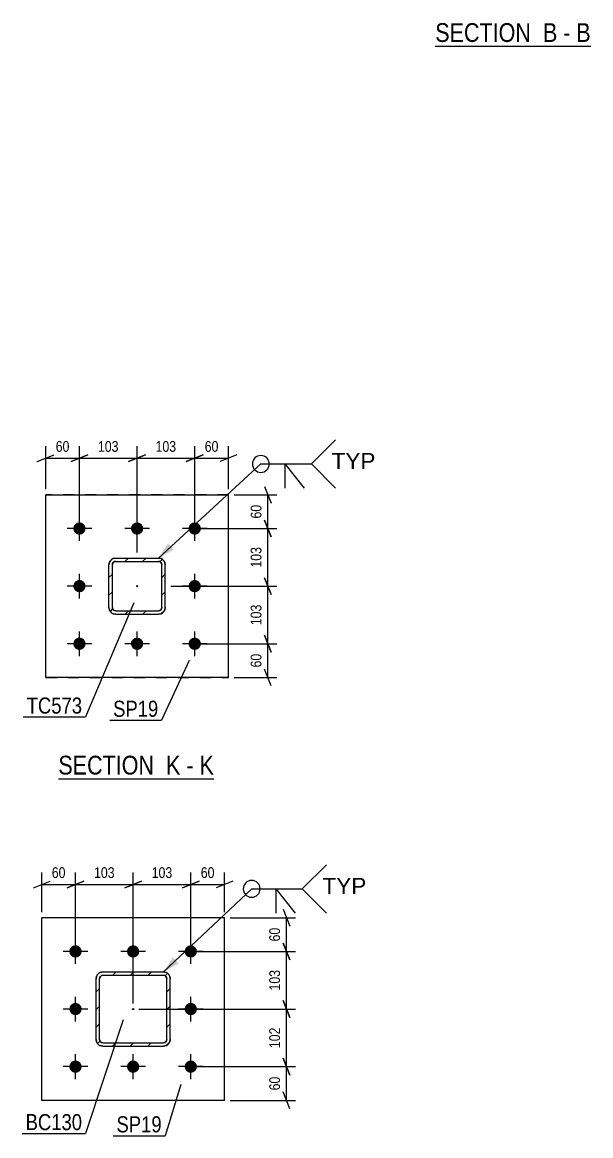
# Model space of a CAD drawing. Header units: millimetres. Extents: x -82 to 1107, y -663 to 178.
# Drawn here: x 383.9 to 485, y -500.5 to -302.4 of the extents above; entities that cross this region are included whole.
import ezdxf

# ---------------------------------------------------------------- set-up
doc = ezdxf.new("R2010")
doc.units = ezdxf.units.MM
doc.linetypes.add('DXK_LINE_DOT2', pattern=[3.9198, 1.9599, -1.9599])
doc.linetypes.add('DXK_LINE_DOT3', pattern=[5.9187, 2.979, -0.9799, 0.9799, -0.9799])
doc.styles.add('Arial', font='ARIAL.TTF', dxfattribs={"height": 0.2})
doc.styles.add('Arial Narrow', font='ARIALN.TTF', dxfattribs={"height": 0.2})

# ---------------------------------------------------------------- blocks, each defined once
blk = doc.blocks.new('Unknown-348431369-21 - 7496')
at = {"color": 6, "linetype": 'Continuous'}
blk.add_line((390.3, -437.02), (417.94, -437.02), dxfattribs=at)
at = {"color": 0, "linetype": 'Continuous'}
for points in [[(408.4, -436.27), (408.4, -432.77), (390.3, -432.77), (390.3, -436.27)], [(412.01, -436.27), (412.01, -432.77), (409.45, -432.77), (409.45, -436.27)], [(414.34, -436.27), (414.34, -432.77), (413.06, -432.77), (413.06, -436.27)], [(417.94, -436.27), (417.94, -432.77), (415.39, -432.77), (415.39, -436.27)]]:
    blk.add_wipeout(points, dxfattribs=at)
at = {"color": 7, "linetype": 'Continuous', "style": 'Arial Narrow'}
for s, p in [('SECTION ', (390.3, -436.27)), ('K', (409.45, -436.27)), ('K', (415.39, -436.27)), ('-', (413.06, -436.27))]:
    blk.add_text(s, height=3.34, dxfattribs=at).set_placement(p)
blk = doc.blocks.new('Unknown-348431369-13 - 4134')
at = {"color": 6, "linetype": 'Continuous'}
blk.add_line((457.33, -306.67), (484.98, -306.67), dxfattribs=at)
at = {"color": 0, "linetype": 'Continuous'}
for points in [[(475.44, -305.92), (475.44, -302.42), (457.33, -302.42), (457.33, -305.92)], [(479.04, -305.92), (479.04, -302.42), (476.49, -302.42), (476.49, -305.92)], [(481.37, -305.92), (481.37, -302.42), (480.09, -302.42), (480.09, -305.92)], [(484.98, -305.92), (484.98, -302.42), (482.42, -302.42), (482.42, -305.92)]]:
    blk.add_wipeout(points, dxfattribs=at)
at = {"color": 7, "linetype": 'Continuous', "style": 'Arial Narrow'}
for s, p in [('SECTION ', (457.33, -305.92)), ('B', (476.49, -305.92)), ('B', (482.42, -305.92)), ('-', (480.09, -305.92))]:
    blk.add_text(s, height=3.34, dxfattribs=at).set_placement(p)
blk = doc.blocks.new('Part-348431369-7230 - 7171')
at = {"color": 2, "linetype": 'Continuous'}
for p, q in [((419.85, -461.75), (387.35, -461.75)), ((387.35, -494.25), (387.35, -461.75)), ((419.85, -494.25), (419.85, -461.75)), ((419.85, -494.25), (387.35, -494.25))]:
    blk.add_line(p, q, dxfattribs=at)
blk = doc.blocks.new('Bolt-348431369-7174 - 7171')
at = {"linetype": 'Continuous'}
for points in [[(393.35, -468.85, -1), (393.35, -466.65, -1)], [(403.6, -468.85, -1), (403.6, -466.65, -1)], [(413.85, -468.85, -1), (413.85, -466.65, -1)], [(393.35, -479.1, -1), (393.35, -476.9, -1)], [(413.85, -479.1, -1), (413.85, -476.9, -1)], [(393.35, -489.35, -1), (393.35, -487.15, -1)], [(403.6, -489.35, -1), (403.6, -487.15, -1)], [(413.85, -489.35, -1), (413.85, -487.15, -1)]]:
    blk.add_hatch(color=1, dxfattribs=at).paths.add_polyline_path(points)
at = {"color": 1, "linetype": 'Continuous'}
for p, q in [((393.35, -469.95), (393.35, -465.55)), ((403.6, -469.95), (403.6, -465.55)), ((413.85, -469.95), (413.85, -465.55)), ((395.55, -467.75), (391.15, -467.75)), ((405.8, -467.75), (401.4, -467.75)), ((416.05, -467.75), (411.65, -467.75)), ((393.35, -480.2), (393.35, -475.8)), ((413.85, -480.2), (413.85, -475.8)), ((395.55, -478), (391.15, -478)), ((416.05, -478), (411.65, -478)), ((393.35, -490.45), (393.35, -486.05)), ((403.6, -490.45), (403.6, -486.05)), ((413.85, -490.45), (413.85, -486.05)), ((395.55, -488.25), (391.15, -488.25)), ((405.8, -488.25), (401.4, -488.25)), ((416.05, -488.25), (411.65, -488.25))]:
    blk.add_line(p, q, dxfattribs=at)
blk = doc.blocks.new('Part-348431369-7234 - 7171')
at = {"linetype": 'Continuous'}
h = blk.add_hatch(dxfattribs=at)
h.set_pattern_fill('', scale=0.7, style=0, pattern_type=0)
h.set_pattern_definition([(45, (409.459, -484.5086), (-1.57154, 1.57154), [])])
h.paths.add_polyline_path([(409, -484.6), (409.46, -484.51), (409.85, -484.25), (410.11, -483.86), (410.2, -483.4), (410.2, -472.6), (410.11, -472.14), (409.85, -471.75), (409.46, -471.49), (409, -471.4), (398.2, -471.4), (397.74, -471.49), (397.35, -471.75), (397.09, -472.14), (397, -472.6), (397, -483.4), (397.09, -483.86), (397.35, -484.25), (397.74, -484.51), (398.2, -484.6)])
h.paths.add_polyline_path([(398.2, -484), (397.97, -483.95), (397.78, -483.82), (397.65, -483.63), (397.6, -483.4), (397.6, -472.6), (397.65, -472.37), (397.78, -472.18), (397.97, -472.05), (398.2, -472), (409, -472), (409.23, -472.05), (409.42, -472.18), (409.55, -472.37), (409.6, -472.6), (409.6, -483.4), (409.55, -483.63), (409.42, -483.82), (409.23, -483.95), (409, -484)])
blk.add_hatch(color=30, dxfattribs=at).paths.add_polyline_path([(403.6, -478.1, -1), (403.6, -477.9, -1)])
at = {"color": 7, "linetype": 'DXK_LINE_DOT2'}
for p, q in [((397.74, -471.49), (398.2, -471.4)), ((398.2, -471.4), (409, -471.4)), ((409, -471.4), (409.46, -471.49)), ((397, -472.6), (397.09, -472.14)), ((397, -483.4), (397, -472.6)), ((397.65, -472.37), (397.6, -472.6)), ((397.6, -483.4), (397.6, -472.6)), ((397.78, -472.18), (397.65, -472.37)), ((397.97, -472.05), (397.78, -472.18)), ((398.2, -472), (397.97, -472.05)), ((398.2, -472), (409, -472)), ((409.23, -472.05), (409, -472)), ((409.42, -472.18), (409.23, -472.05)), ((409.55, -472.37), (409.42, -472.18)), ((409.6, -472.6), (409.55, -472.37)), ((409.6, -483.4), (409.6, -472.6)), ((410.11, -472.14), (410.2, -472.6)), ((410.2, -483.4), (410.2, -472.6)), ((397.09, -483.86), (397, -483.4)), ((397.6, -483.4), (397.65, -483.63)), ((409.55, -483.63), (409.6, -483.4)), ((410.2, -483.4), (410.11, -483.86)), ((397.65, -483.63), (397.78, -483.82)), ((398.2, -484.6), (397.74, -484.51)), ((397.78, -483.82), (397.97, -483.95)), ((397.97, -483.95), (398.2, -484)), ((398.2, -484), (409, -484)), ((398.2, -484.6), (409, -484.6)), ((409, -484), (409.23, -483.95)), ((409.46, -484.51), (409, -484.6)), ((409.23, -483.95), (409.42, -483.82)), ((409.42, -483.82), (409.55, -483.63))]:
    blk.add_line(p, q, dxfattribs=at)
at = {"color": 2, "linetype": 'Continuous'}
for p, q in [((398.2, -471.4), (397.74, -471.49)), ((398.2, -471.4), (409, -471.4)), ((409.46, -471.49), (409, -471.4)), ((397.09, -472.14), (397, -472.6)), ((397, -483.4), (397, -472.6)), ((397.6, -472.6), (397.65, -472.37)), ((397.6, -483.4), (397.6, -472.6)), ((397.65, -472.37), (397.78, -472.18)), ((397.78, -472.18), (397.97, -472.05)), ((397.97, -472.05), (398.2, -472)), ((398.2, -472), (409, -472)), ((409, -472), (409.23, -472.05)), ((409.23, -472.05), (409.42, -472.18)), ((409.42, -472.18), (409.55, -472.37)), ((409.55, -472.37), (409.6, -472.6)), ((409.6, -483.4), (409.6, -472.6)), ((410.2, -472.6), (410.11, -472.14)), ((410.2, -483.4), (410.2, -472.6)), ((397, -483.4), (397.09, -483.86)), ((397.65, -483.63), (397.6, -483.4)), ((409.6, -483.4), (409.55, -483.63)), ((410.11, -483.86), (410.2, -483.4)), ((397.78, -483.82), (397.65, -483.63)), ((397.74, -484.51), (398.2, -484.6)), ((397.97, -483.95), (397.78, -483.82)), ((398.2, -484), (397.97, -483.95)), ((398.2, -484), (409, -484)), ((398.2, -484.6), (409, -484.6)), ((409.23, -483.95), (409, -484)), ((409, -484.6), (409.46, -484.51)), ((409.42, -483.82), (409.23, -483.95)), ((409.55, -483.63), (409.42, -483.82))]:
    blk.add_line(p, q, dxfattribs=at)
at = {"color": 7, "linetype": 'DXK_LINE_DOT3'}
blk.add_line((403.6, -478), (403.6, -478), dxfattribs=at)
at = {"color": 30, "linetype": 'DXK_LINE_DOT3'}
blk.add_line((403.6, -478), (403.6, -478), dxfattribs=at)
at = {"color": 30, "linetype": 'Continuous'}
blk.add_circle((403.6, -478), 0.1, dxfattribs=at)
at = {"color": 7, "linetype": 'DXK_LINE_DOT2'}
for centre, start, end in [((398.2, -472.6), 112.5, 157.5), ((409, -472.6), 22.5, 67.5), ((398.2, -483.4), 202.5, 247.5), ((409, -483.4), 292.5, 337.5)]:
    blk.add_arc(centre, 1.2, start, end, dxfattribs=at)
at = {"color": 2, "linetype": 'Continuous'}
for centre, start, end in [((398.2, -472.6), 112.5, 157.5), ((409, -472.6), 22.5, 67.5), ((398.2, -483.4), 202.5, 247.5), ((409, -483.4), 292.5, 337.5)]:
    blk.add_arc(centre, 1.2, start, end, dxfattribs=at)
blk = doc.blocks.new('Part-348431369-7574 - 7496')
at = {"linetype": 'Continuous'}
h = blk.add_hatch(dxfattribs=at)
h.set_pattern_fill('', scale=0.7, style=0, pattern_type=0)
h.set_pattern_definition([(45, (408.5567, -407.6567), (-1.57154, 1.57154), [])])
h.paths.add_polyline_path([(408.1, -407.75), (408.56, -407.66), (408.95, -407.4), (409.21, -407.01), (409.3, -406.55), (409.3, -398.95), (409.21, -398.49), (408.95, -398.1), (408.56, -397.84), (408.1, -397.75), (400.5, -397.75), (400.04, -397.84), (399.65, -398.1), (399.39, -398.49), (399.3, -398.95), (399.3, -406.55), (399.39, -407.01), (399.65, -407.4), (400.04, -407.66), (400.5, -407.75)])
h.paths.add_polyline_path([(400.5, -407.15), (400.27, -407.1), (400.07, -406.97), (399.94, -406.78), (399.9, -406.55), (399.9, -398.95), (399.94, -398.72), (400.07, -398.52), (400.27, -398.39), (400.5, -398.35), (408.1, -398.35), (408.33, -398.39), (408.52, -398.52), (408.65, -398.72), (408.7, -398.95), (408.7, -406.55), (408.65, -406.78), (408.52, -406.97), (408.33, -407.1), (408.1, -407.15)])
blk.add_hatch(color=30, dxfattribs=at).paths.add_polyline_path([(404.3, -402.85, -1), (404.3, -402.65, -1)])
at = {"color": 7, "linetype": 'DXK_LINE_DOT2'}
for p, q in [((400.04, -397.84), (400.5, -397.75)), ((400.5, -397.75), (408.1, -397.75)), ((408.1, -397.75), (408.56, -397.84)), ((399.3, -398.95), (399.39, -398.49)), ((399.3, -406.55), (399.3, -398.95)), ((399.94, -398.72), (399.9, -398.95)), ((399.9, -406.55), (399.9, -398.95)), ((400.07, -398.52), (399.94, -398.72)), ((400.27, -398.39), (400.07, -398.52)), ((400.5, -398.35), (400.27, -398.39)), ((400.5, -398.35), (408.1, -398.35)), ((408.33, -398.39), (408.1, -398.35)), ((408.52, -398.52), (408.33, -398.39)), ((408.65, -398.72), (408.52, -398.52)), ((408.7, -398.95), (408.65, -398.72)), ((408.7, -406.55), (408.7, -398.95)), ((409.21, -398.49), (409.3, -398.95)), ((409.3, -406.55), (409.3, -398.95)), ((399.39, -407.01), (399.3, -406.55)), ((399.9, -406.55), (399.94, -406.78)), ((399.94, -406.78), (400.07, -406.97)), ((400.5, -407.75), (400.04, -407.66)), ((400.07, -406.97), (400.27, -407.1)), ((400.27, -407.1), (400.5, -407.15)), ((400.5, -407.15), (408.1, -407.15)), ((400.5, -407.75), (408.1, -407.75)), ((408.1, -407.15), (408.33, -407.1)), ((408.56, -407.66), (408.1, -407.75)), ((408.33, -407.1), (408.52, -406.97)), ((408.52, -406.97), (408.65, -406.78)), ((408.65, -406.78), (408.7, -406.55)), ((409.3, -406.55), (409.21, -407.01))]:
    blk.add_line(p, q, dxfattribs=at)
at = {"color": 2, "linetype": 'Continuous'}
for p, q in [((400.5, -397.75), (400.04, -397.84)), ((400.5, -397.75), (408.1, -397.75)), ((408.56, -397.84), (408.1, -397.75)), ((399.39, -398.49), (399.3, -398.95)), ((399.3, -406.55), (399.3, -398.95)), ((399.9, -398.95), (399.94, -398.72)), ((399.9, -406.55), (399.9, -398.95)), ((399.94, -398.72), (400.07, -398.52)), ((400.07, -398.52), (400.27, -398.39)), ((400.27, -398.39), (400.5, -398.35)), ((400.5, -398.35), (408.1, -398.35)), ((408.1, -398.35), (408.33, -398.39)), ((408.33, -398.39), (408.52, -398.52)), ((408.52, -398.52), (408.65, -398.72)), ((408.65, -398.72), (408.7, -398.95)), ((408.7, -406.55), (408.7, -398.95)), ((409.3, -398.95), (409.21, -398.49)), ((409.3, -406.55), (409.3, -398.95)), ((399.3, -406.55), (399.39, -407.01)), ((399.94, -406.78), (399.9, -406.55)), ((400.07, -406.97), (399.94, -406.78)), ((400.04, -407.66), (400.5, -407.75)), ((400.27, -407.1), (400.07, -406.97)), ((400.5, -407.15), (400.27, -407.1)), ((400.5, -407.15), (408.1, -407.15)), ((400.5, -407.75), (408.1, -407.75)), ((408.33, -407.1), (408.1, -407.15)), ((408.1, -407.75), (408.56, -407.66)), ((408.52, -406.97), (408.33, -407.1)), ((408.65, -406.78), (408.52, -406.97)), ((408.7, -406.55), (408.65, -406.78)), ((409.21, -407.01), (409.3, -406.55))]:
    blk.add_line(p, q, dxfattribs=at)
at = {"color": 7, "linetype": 'DXK_LINE_DOT3'}
blk.add_line((404.3, -402.75), (404.3, -402.75), dxfattribs=at)
at = {"color": 30, "linetype": 'DXK_LINE_DOT3'}
blk.add_line((404.3, -402.75), (404.3, -402.75), dxfattribs=at)
at = {"color": 30, "linetype": 'Continuous'}
blk.add_circle((404.3, -402.75), 0.1, dxfattribs=at)
at = {"color": 7, "linetype": 'DXK_LINE_DOT2'}
for centre, start, end in [((400.5, -398.95), 112.5, 157.5), ((408.1, -398.95), 22.5, 67.5), ((400.5, -406.55), 202.5, 247.5), ((408.1, -406.55), 292.5, 337.5)]:
    blk.add_arc(centre, 1.2, start, end, dxfattribs=at)
at = {"color": 2, "linetype": 'Continuous'}
for centre, start, end in [((400.5, -398.95), 112.5, 157.5), ((408.1, -398.95), 22.5, 67.5), ((400.5, -406.55), 202.5, 247.5), ((408.1, -406.55), 292.5, 337.5)]:
    blk.add_arc(centre, 1.2, start, end, dxfattribs=at)
blk = doc.blocks.new('Part-348431369-7542 - 7496')
at = {"color": 2, "linetype": 'Continuous'}
for p, q in [((388.05, -386.5), (420.55, -386.5)), ((388.05, -419), (388.05, -386.5)), ((420.55, -419), (420.55, -386.5)), ((420.55, -419), (388.05, -419))]:
    blk.add_line(p, q, dxfattribs=at)
at = {"color": 7, "linetype": 'DXK_LINE_DOT2'}
for p, q in [((420.55, -386.5), (388.05, -386.5)), ((388.05, -419), (420.55, -419))]:
    blk.add_line(p, q, dxfattribs=at)
blk = doc.blocks.new('Bolt-348431369-7613 - 7496')
at = {"linetype": 'Continuous'}
for points in [[(394.05, -393.6, -1), (394.05, -391.4, -1)], [(404.3, -393.6, -1), (404.3, -391.4, -1)], [(414.55, -393.6, -1), (414.55, -391.4, -1)], [(394.05, -403.85, -1), (394.05, -401.65, -1)], [(414.55, -403.85, -1), (414.55, -401.65, -1)], [(394.05, -414.1, -1), (394.05, -411.9, -1)], [(404.3, -414.1, -1), (404.3, -411.9, -1)], [(414.55, -414.1, -1), (414.55, -411.9, -1)]]:
    blk.add_hatch(color=1, dxfattribs=at).paths.add_polyline_path(points)
at = {"color": 1, "linetype": 'Continuous'}
for p, q in [((394.05, -394.7), (394.05, -390.3)), ((404.3, -394.7), (404.3, -390.3)), ((414.55, -394.7), (414.55, -390.3)), ((396.25, -392.5), (391.85, -392.5)), ((406.5, -392.5), (402.1, -392.5)), ((416.75, -392.5), (412.35, -392.5)), ((394.05, -404.95), (394.05, -400.55)), ((414.55, -404.95), (414.55, -400.55)), ((396.25, -402.75), (391.85, -402.75)), ((416.75, -402.75), (412.35, -402.75)), ((394.05, -415.2), (394.05, -410.8)), ((404.3, -415.2), (404.3, -410.8)), ((414.55, -415.2), (414.55, -410.8)), ((396.25, -413), (391.85, -413)), ((406.5, -413), (402.1, -413)), ((416.75, -413), (412.35, -413))]:
    blk.add_line(p, q, dxfattribs=at)
blk = doc.blocks.new('StraightDimension-348431369-20553 - 7171')
at = {"color": 7, "linetype": 'Continuous'}
for p, q in [((430.27, -486.75), (431.47, -489.75)), ((414.85, -488.25), (432.47, -488.25)), ((430.87, -494.25), (430.87, -488.25)), ((431.47, -495.75), (430.27, -492.75)), ((420.85, -494.25), (432.47, -494.25))]:
    blk.add_line(p, q, dxfattribs=at)
at = {"color": 0}
blk.add_wipeout([(430.12, -489.63), (427.32, -489.63), (427.32, -492.87), (430.12, -492.87)], dxfattribs=at)
at = {"color": 3, "style": 'Arial Narrow'}
blk.add_text('60', height=1.909, rotation=90.0002, dxfattribs=at).set_placement((429.72, -492.47))
blk = doc.blocks.new('StraightDimension-348431369-20506 - 7171')
at = {"color": 7, "linetype": 'Continuous'}
for p, q in [((413.85, -466.75), (413.85, -453.68)), ((419.85, -460.75), (419.85, -453.68)), ((412.35, -456.43), (415.35, -455.23)), ((421.35, -455.23), (418.35, -456.43)), ((413.85, -455.83), (419.85, -455.83))]:
    blk.add_line(p, q, dxfattribs=at)
at = {"color": 0}
blk.add_wipeout([(418.47, -455.08), (418.47, -452.28), (415.23, -452.28), (415.23, -455.08)], dxfattribs=at)
at = {"color": 3, "style": 'Arial Narrow'}
blk.add_text('60', height=1.909, dxfattribs=at).set_placement((415.63, -454.68))
blk = doc.blocks.new('StraightDimension-348431369-20507 - 7171')
at = {"color": 7, "linetype": 'Continuous'}
for p, q in [((403.6, -477), (403.6, -453.68)), ((413.85, -466.75), (413.85, -453.68)), ((402.1, -456.43), (405.1, -455.23)), ((415.35, -455.23), (412.35, -456.43)), ((403.6, -455.83), (413.85, -455.83))]:
    blk.add_line(p, q, dxfattribs=at)
at = {"color": 0}
blk.add_wipeout([(410.95, -455.08), (410.95, -452.28), (406.5, -452.28), (406.5, -455.08)], dxfattribs=at)
at = {"color": 3, "style": 'Arial Narrow'}
blk.add_text('103', height=1.909, dxfattribs=at).set_placement((406.9, -454.68))
blk = doc.blocks.new('StraightDimension-348431369-20508 - 7171')
at = {"color": 7, "linetype": 'Continuous'}
for p, q in [((393.35, -466.75), (393.35, -453.68)), ((403.6, -477), (403.6, -453.68)), ((391.85, -456.43), (394.85, -455.23)), ((405.1, -455.23), (402.1, -456.43)), ((393.35, -455.83), (403.6, -455.83))]:
    blk.add_line(p, q, dxfattribs=at)
at = {"color": 0}
blk.add_wipeout([(400.7, -455.08), (400.7, -452.28), (396.25, -452.28), (396.25, -455.08)], dxfattribs=at)
at = {"color": 3, "style": 'Arial Narrow'}
blk.add_text('103', height=1.909, dxfattribs=at).set_placement((396.65, -454.68))
blk = doc.blocks.new('StraightDimension-348431369-20509 - 7171')
at = {"color": 7, "linetype": 'Continuous'}
for p, q in [((387.35, -460.75), (387.35, -453.68)), ((393.35, -466.75), (393.35, -453.68)), ((385.85, -456.43), (388.85, -455.23)), ((394.85, -455.23), (391.85, -456.43)), ((387.35, -455.83), (393.35, -455.83))]:
    blk.add_line(p, q, dxfattribs=at)
at = {"color": 0}
blk.add_wipeout([(391.97, -455.08), (391.97, -452.28), (388.73, -452.28), (388.73, -455.08)], dxfattribs=at)
at = {"color": 3, "style": 'Arial Narrow'}
blk.add_text('60', height=1.909, dxfattribs=at).set_placement((389.13, -454.68))
blk = doc.blocks.new('StraightDimension-348431369-20550 - 7171')
at = {"color": 7, "linetype": 'Continuous'}
for p, q in [((430.27, -460.25), (431.47, -463.25)), ((420.85, -461.75), (432.47, -461.75)), ((430.87, -467.75), (430.87, -461.75)), ((431.47, -469.25), (430.27, -466.25)), ((414.85, -467.75), (432.47, -467.75))]:
    blk.add_line(p, q, dxfattribs=at)
at = {"color": 0}
blk.add_wipeout([(430.12, -463.13), (427.32, -463.13), (427.32, -466.37), (430.12, -466.37)], dxfattribs=at)
at = {"color": 3, "style": 'Arial Narrow'}
blk.add_text('60', height=1.909, rotation=90.0002, dxfattribs=at).set_placement((429.72, -465.97))
blk = doc.blocks.new('StraightDimension-348431369-20551 - 7171')
at = {"color": 7, "linetype": 'Continuous'}
for p, q in [((430.27, -466.25), (431.47, -469.25)), ((414.85, -467.75), (432.47, -467.75)), ((430.87, -478), (430.87, -467.75)), ((431.47, -479.5), (430.27, -476.5)), ((404.6, -478), (432.47, -478))]:
    blk.add_line(p, q, dxfattribs=at)
at = {"color": 0}
blk.add_wipeout([(430.12, -470.65), (427.32, -470.65), (427.32, -475.1), (430.12, -475.1)], dxfattribs=at)
at = {"color": 3, "style": 'Arial Narrow'}
blk.add_text('103', height=1.909, rotation=90.0002, dxfattribs=at).set_placement((429.72, -474.7))
blk = doc.blocks.new('StraightDimension-348431369-20552 - 7171')
at = {"color": 7, "linetype": 'Continuous'}
for p, q in [((430.27, -476.5), (431.47, -479.5)), ((404.6, -478), (432.47, -478)), ((430.87, -488.25), (430.87, -478)), ((431.47, -489.75), (430.27, -486.75)), ((414.85, -488.25), (432.47, -488.25))]:
    blk.add_line(p, q, dxfattribs=at)
at = {"color": 0}
blk.add_wipeout([(430.12, -480.9), (427.32, -480.9), (427.32, -485.35), (430.12, -485.35)], dxfattribs=at)
at = {"color": 3, "style": 'Arial Narrow'}
blk.add_text('102', height=1.909, rotation=90.0002, dxfattribs=at).set_placement((429.72, -484.95))
blk = doc.blocks.new('StraightDimension-348431369-7641 - 7496')
at = {"color": 7, "linetype": 'Continuous'}
for p, q in [((388.05, -385.5), (388.05, -377.85)), ((394.05, -391.5), (394.05, -377.85)), ((386.55, -380.6), (389.55, -379.4)), ((388.05, -380), (394.05, -380)), ((395.55, -379.4), (392.55, -380.6))]:
    blk.add_line(p, q, dxfattribs=at)
at = {"color": 0}
blk.add_wipeout([(392.67, -379.25), (392.67, -376.45), (389.43, -376.45), (389.43, -379.25)], dxfattribs=at)
at = {"color": 3, "style": 'Arial Narrow'}
blk.add_text('60', height=1.909, dxfattribs=at).set_placement((389.83, -378.85))
blk = doc.blocks.new('StraightDimension-348431369-7651 - 7496')
at = {"color": 7, "linetype": 'Continuous'}
for p, q in [((394.05, -391.5), (394.05, -377.85)), ((404.3, -396.75), (404.3, -377.85)), ((392.55, -380.6), (395.55, -379.4)), ((394.05, -380), (404.3, -380)), ((405.8, -379.4), (402.8, -380.6))]:
    blk.add_line(p, q, dxfattribs=at)
at = {"color": 0}
blk.add_wipeout([(401.4, -379.25), (401.4, -376.45), (396.94, -376.45), (396.94, -379.25)], dxfattribs=at)
at = {"color": 3, "style": 'Arial Narrow'}
blk.add_text('103', height=1.909, dxfattribs=at).set_placement((397.34, -378.85))
blk = doc.blocks.new('StraightDimension-348431369-7708 - 7496')
at = {"color": 7, "linetype": 'Continuous'}
for p, q in [((426.96, -385), (428.16, -388)), ((421.55, -386.5), (429.16, -386.5)), ((427.56, -392.5), (427.56, -386.5)), ((428.16, -394), (426.96, -391)), ((415.55, -392.5), (429.16, -392.5))]:
    blk.add_line(p, q, dxfattribs=at)
at = {"color": 0}
blk.add_wipeout([(426.81, -387.88), (424.01, -387.88), (424.01, -391.12), (426.81, -391.12)], dxfattribs=at)
at = {"color": 3, "style": 'Arial Narrow'}
blk.add_text('60', height=1.909, rotation=90.0002, dxfattribs=at).set_placement((426.41, -390.72))
blk = doc.blocks.new('StraightDimension-348431369-7661 - 7496')
at = {"color": 7, "linetype": 'Continuous'}
for p, q in [((404.3, -396.75), (404.3, -377.85)), ((414.55, -391.5), (414.55, -377.85)), ((402.8, -380.6), (405.8, -379.4)), ((404.3, -380), (414.55, -380)), ((416.05, -379.4), (413.05, -380.6))]:
    blk.add_line(p, q, dxfattribs=at)
at = {"color": 0}
blk.add_wipeout([(411.65, -379.25), (411.65, -376.45), (407.19, -376.45), (407.19, -379.25)], dxfattribs=at)
at = {"color": 3, "style": 'Arial Narrow'}
blk.add_text('103', height=1.909, dxfattribs=at).set_placement((407.59, -378.85))
blk = doc.blocks.new('StraightDimension-348431369-7671 - 7496')
at = {"color": 7, "linetype": 'Continuous'}
for p, q in [((414.55, -391.5), (414.55, -377.85)), ((420.55, -385.5), (420.55, -377.85)), ((413.05, -380.6), (416.05, -379.4)), ((414.55, -380), (420.55, -380)), ((422.05, -379.4), (419.05, -380.6))]:
    blk.add_line(p, q, dxfattribs=at)
at = {"color": 0}
blk.add_wipeout([(419.17, -379.25), (419.17, -376.45), (415.93, -376.45), (415.93, -379.25)], dxfattribs=at)
at = {"color": 3, "style": 'Arial Narrow'}
blk.add_text('60', height=1.909, dxfattribs=at).set_placement((416.33, -378.85))
blk = doc.blocks.new('StraightDimension-348431369-7682 - 7496')
at = {"color": 7, "linetype": 'Continuous'}
for p, q in [((426.96, -411.5), (428.16, -414.5)), ((415.55, -413), (429.16, -413)), ((427.56, -419), (427.56, -413)), ((428.16, -420.5), (426.96, -417.5)), ((421.55, -419), (429.16, -419))]:
    blk.add_line(p, q, dxfattribs=at)
at = {"color": 0}
blk.add_wipeout([(426.81, -414.38), (424.01, -414.38), (424.01, -417.62), (426.81, -417.62)], dxfattribs=at)
at = {"color": 3, "style": 'Arial Narrow'}
blk.add_text('60', height=1.909, rotation=90.0002, dxfattribs=at).set_placement((426.41, -417.22))
blk = doc.blocks.new('StraightDimension-348431369-7692 - 7496')
at = {"color": 7, "linetype": 'Continuous'}
for p, q in [((426.96, -401.25), (428.16, -404.25)), ((410.3, -402.75), (429.16, -402.75)), ((427.56, -413), (427.56, -402.75)), ((428.16, -414.5), (426.96, -411.5)), ((415.55, -413), (429.16, -413))]:
    blk.add_line(p, q, dxfattribs=at)
at = {"color": 0}
blk.add_wipeout([(426.81, -405.64), (424.01, -405.64), (424.01, -410.1), (426.81, -410.1)], dxfattribs=at)
at = {"color": 3, "style": 'Arial Narrow'}
blk.add_text('103', height=1.909, rotation=90.0002, dxfattribs=at).set_placement((426.41, -409.7))
blk = doc.blocks.new('StraightDimension-348431369-7700 - 7496')
at = {"color": 7, "linetype": 'Continuous'}
for p, q in [((426.96, -391), (428.16, -394)), ((415.55, -392.5), (429.16, -392.5)), ((427.56, -402.75), (427.56, -392.5)), ((428.16, -404.25), (426.96, -401.25)), ((410.3, -402.75), (429.16, -402.75))]:
    blk.add_line(p, q, dxfattribs=at)
at = {"color": 0}
blk.add_wipeout([(426.81, -395.39), (424.01, -395.39), (424.01, -399.85), (426.81, -399.85)], dxfattribs=at)
at = {"color": 3, "style": 'Arial Narrow'}
blk.add_text('103', height=1.909, rotation=90.0002, dxfattribs=at).set_placement((426.41, -399.45))
blk = doc.blocks.new('Mark-348431369-7226 - 7171')
at = {"color": 0}
blk.add_wipeout([(408.68, -499.94), (408.68, -496.94), (400.64, -496.94), (400.64, -499.94)], dxfattribs=at)
blk.add_wipeout([(408.68, -499.94), (408.68, -496.94), (400.64, -496.94), (400.64, -499.94)], dxfattribs=at)
at = {"color": 30, "linetype": 'Continuous'}
for p in [(412.07, -491.4), (400.04, -500.54)]:
    blk.add_line(p, (409.28, -500.54), dxfattribs=at)
at = {"color": 3, "style": 'Arial Narrow'}
blk.add_text('SP19', height=2.863, dxfattribs=at).set_placement((400.64, -499.94))
blk = doc.blocks.new('Mark-348431369-20567 - 7171')
at = {"color": 0}
blk.add_wipeout([(394.53, -499.55), (394.53, -496.55), (384.48, -496.55), (384.48, -499.55)], dxfattribs=at)
blk.add_wipeout([(394.53, -499.55), (394.53, -496.55), (384.48, -496.55), (384.48, -499.55)], dxfattribs=at)
at = {"color": 30, "linetype": 'Continuous'}
for p in [(401.81, -479.9), (383.88, -500.15)]:
    blk.add_line(p, (395.13, -500.15), dxfattribs=at)
at = {"color": 3, "style": 'Arial Narrow'}
blk.add_text('BC130', height=2.863, dxfattribs=at).set_placement((384.48, -499.55))
blk = doc.blocks.new('WeldMark-348431369-20855 - 7171')
at = {"linetype": 'Continuous'}
blk.add_hatch(color=30, dxfattribs=at).paths.add_polyline_path([(411.7, -469.89), (409, -471.4), (410.67, -468.8)])
at = {"color": 30, "linetype": 'Continuous'}
for p, q in [((409, -471.4), (424.68, -456.62)), ((424.68, -456.62), (433.68, -456.62))]:
    blk.add_line(p, q, dxfattribs=at)
at = {"color": 3, "linetype": 'Continuous'}
for q in [(432.4, -460.91), (428.97, -460.91)]:
    blk.add_line((428.97, -456.62), q, dxfattribs=at)
for start, end in [(90, 270), (270, 90)]:
    blk.add_arc((424.68, -456.62), 1.5, start, end, dxfattribs=at)
at = {"color": 0, "linetype": 'Continuous'}
blk.add_wipeout([(445.06, -457.52), (445.06, -454.52), (437.28, -454.52), (437.28, -457.52)], dxfattribs=at)
blk.add_wipeout([(445.06, -457.52), (445.06, -454.52), (437.28, -454.52), (437.28, -457.52)], dxfattribs=at)
at = {"color": 3, "linetype": 'Continuous'}
for q in [(437.97, -452.33), (437.97, -460.91)]:
    blk.add_line((433.68, -456.62), q, dxfattribs=at)
at = {"color": 3, "linetype": 'Continuous', "style": 'Arial'}
blk.add_text('TYP', height=2.865, dxfattribs=at).set_placement((437.28, -457.52))
blk = doc.blocks.new('Mark-348431369-7570 - 7496')
at = {"color": 0}
blk.add_wipeout([(394.53, -425.43), (394.53, -422.43), (384.67, -422.43), (384.67, -425.43)], dxfattribs=at)
blk.add_wipeout([(394.53, -425.43), (394.53, -422.43), (384.67, -422.43), (384.67, -425.43)], dxfattribs=at)
at = {"color": 30, "linetype": 'Continuous'}
for p in [(403.74, -405.75), (384.07, -426.03)]:
    blk.add_line(p, (395.13, -426.03), dxfattribs=at)
at = {"color": 3, "style": 'Arial Narrow'}
blk.add_text('TC573', height=2.863, dxfattribs=at).set_placement((384.67, -425.43))
blk = doc.blocks.new('WeldMark-348431369-20802 - 7496')
at = {"linetype": 'Continuous'}
blk.add_hatch(color=30, dxfattribs=at).paths.add_polyline_path([(410.81, -396.27), (408.1, -397.75), (409.8, -395.17)])
at = {"color": 30, "linetype": 'Continuous'}
for p, q in [((408.1, -397.75), (426.3, -381.01)), ((426.3, -381.01), (435.3, -381.01))]:
    blk.add_line(p, q, dxfattribs=at)
at = {"color": 3, "linetype": 'Continuous'}
for q in [(434.02, -385.29), (430.59, -385.29)]:
    blk.add_line((430.59, -381.01), q, dxfattribs=at)
for start, end in [(90, 270), (270, 90)]:
    blk.add_arc((426.3, -381.01), 1.5, start, end, dxfattribs=at)
at = {"color": 0, "linetype": 'Continuous'}
blk.add_wipeout([(446.68, -381.91), (446.68, -378.91), (438.9, -378.91), (438.9, -381.91)], dxfattribs=at)
blk.add_wipeout([(446.68, -381.91), (446.68, -378.91), (438.9, -378.91), (438.9, -381.91)], dxfattribs=at)
at = {"color": 3, "linetype": 'Continuous'}
for q in [(439.59, -376.72), (439.59, -385.29)]:
    blk.add_line((435.3, -381.01), q, dxfattribs=at)
at = {"color": 3, "linetype": 'Continuous', "style": 'Arial'}
blk.add_text('TYP', height=2.865, dxfattribs=at).set_placement((438.9, -381.91))
blk = doc.blocks.new('Mark-348431369-20781 - 7496')
at = {"color": 0}
blk.add_wipeout([(408.07, -426), (408.07, -423), (400.04, -423), (400.04, -426)], dxfattribs=at)
blk.add_wipeout([(408.07, -426), (408.07, -423), (400.04, -423), (400.04, -426)], dxfattribs=at)
at = {"color": 30, "linetype": 'Continuous'}
for p in [(413.54, -416.01), (399.44, -426.6)]:
    blk.add_line(p, (408.67, -426.6), dxfattribs=at)
at = {"color": 3, "style": 'Arial Narrow'}
blk.add_text('SP19', height=2.863, dxfattribs=at).set_placement((400.04, -426))

msp = doc.modelspace()

# ---------------------------------------------------------------- block references
for name in ['Unknown-348431369-13 - 4134', 'Part-348431369-7542 - 7496', 'Bolt-348431369-7613 - 7496', 'Part-348431369-7574 - 7496', 'Unknown-348431369-21 - 7496', 'Part-348431369-7230 - 7171', 'Bolt-348431369-7174 - 7171', 'Part-348431369-7234 - 7171']:
    msp.add_blockref(name, (0, 0))

# ---------------------------------------------------------------- next in the draw order: block references
for name in ['StraightDimension-348431369-7641 - 7496', 'StraightDimension-348431369-7708 - 7496', 'Mark-348431369-7570 - 7496', 'StraightDimension-348431369-7682 - 7496', 'StraightDimension-348431369-20506 - 7171', 'StraightDimension-348431369-20553 - 7171', 'Mark-348431369-7226 - 7171']:
    msp.add_blockref(name, (0, 0))

# ---------------------------------------------------------------- next in the draw order: block references
for name in ['StraightDimension-348431369-7651 - 7496', 'StraightDimension-348431369-7692 - 7496', 'Mark-348431369-20781 - 7496', 'StraightDimension-348431369-20507 - 7171', 'Mark-348431369-20567 - 7171']:
    msp.add_blockref(name, (0, 0))

# ---------------------------------------------------------------- next in the draw order: block references
for name in ['StraightDimension-348431369-7661 - 7496', 'StraightDimension-348431369-20508 - 7171', 'StraightDimension-348431369-20550 - 7171']:
    msp.add_blockref(name, (0, 0))

# ---------------------------------------------------------------- next in the draw order: block references
for name in ['StraightDimension-348431369-7671 - 7496', 'StraightDimension-348431369-20509 - 7171', 'StraightDimension-348431369-20551 - 7171']:
    msp.add_blockref(name, (0, 0))

# ---------------------------------------------------------------- next in the draw order: block references
for name in ['StraightDimension-348431369-7700 - 7496', 'WeldMark-348431369-20855 - 7171', 'StraightDimension-348431369-20552 - 7171']:
    msp.add_blockref(name, (0, 0))

# ---------------------------------------------------------------- next in the draw order: block references
msp.add_blockref('WeldMark-348431369-20802 - 7496', (0, 0))

doc.saveas('drawing.dxf')
